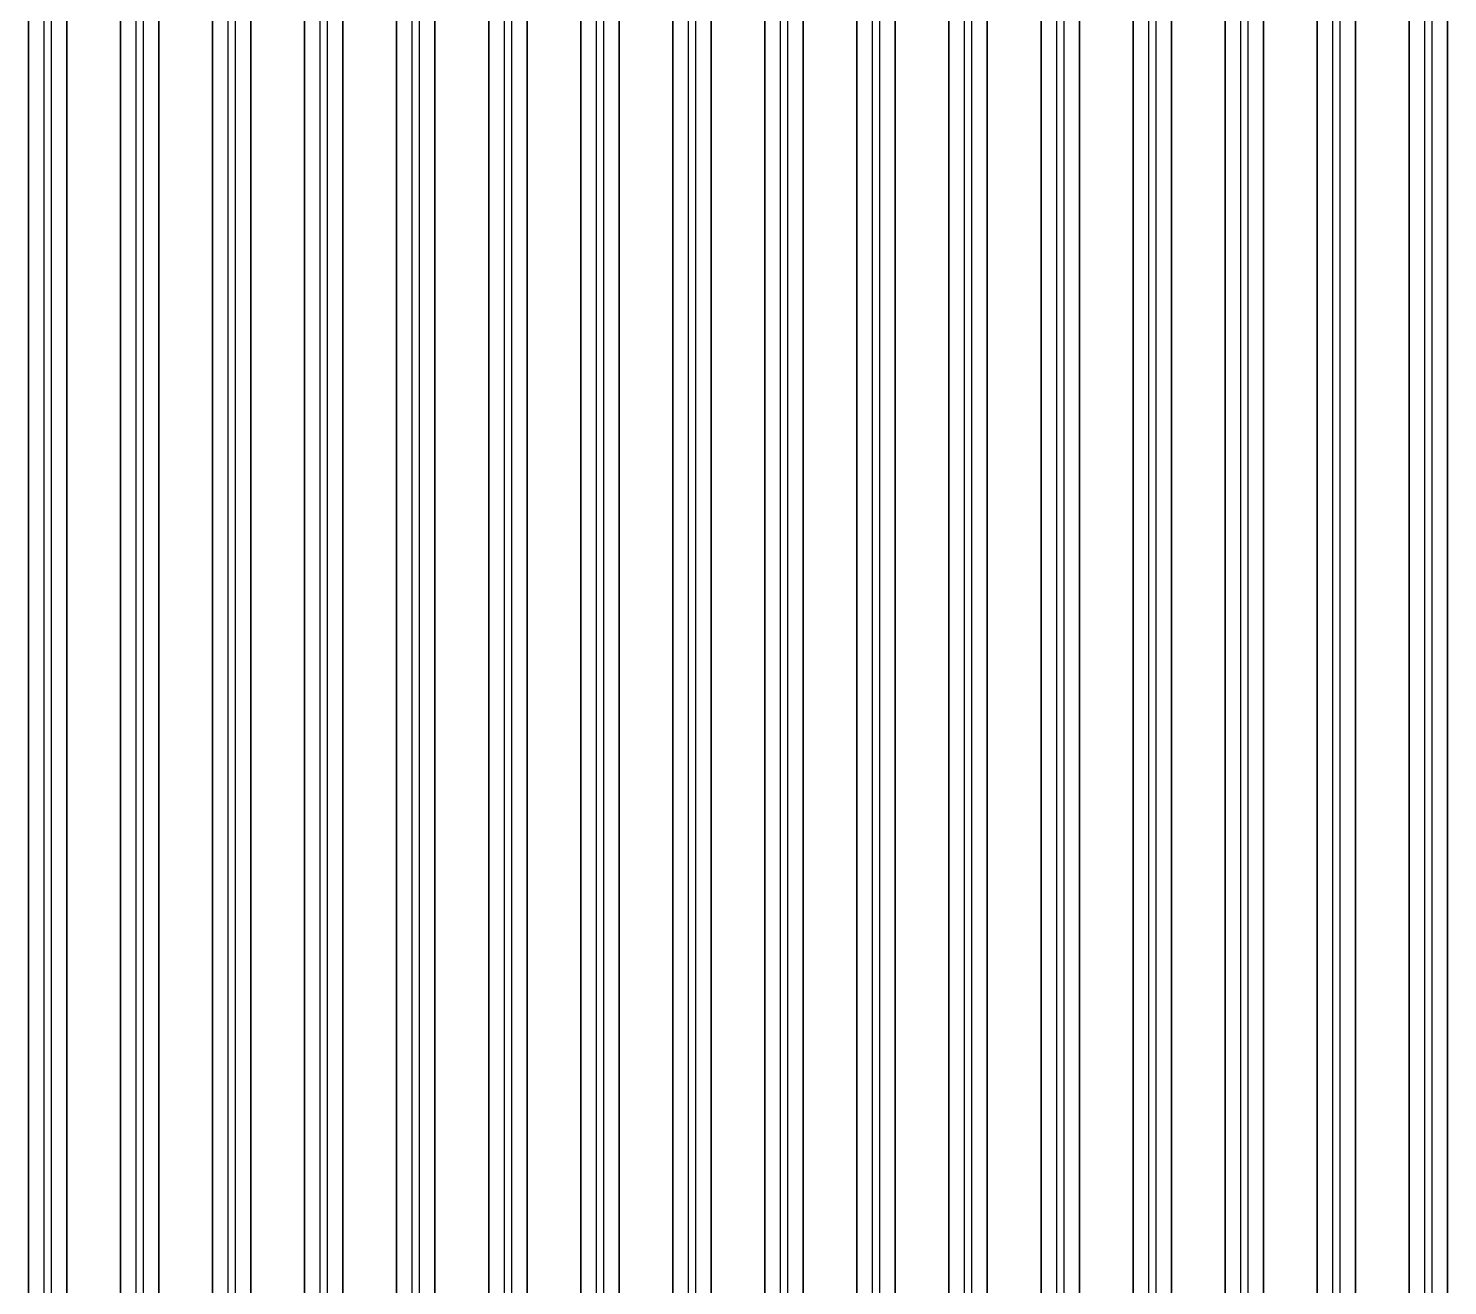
# Model space of a CAD drawing. Header units: metres. Extents: x -1550 to 1550, y -904 to 26100.
# Drawn here: x 12 to 382, y 5769.1 to 6097 of the extents above; entities that cross this region are included whole.
import ezdxf

# ---------------------------------------------------------------- set-up
doc = ezdxf.new("R2010")
doc.units = ezdxf.units.M
for name, color, linetype in [('Metal', 4, 'CONTINUOUS'), ('Polyimide', 3, 'CONTINUOUS'), ('Polyimide_Negative', 5, 'CONTINUOUS')]:
    doc.layers.add(name, color=color, linetype=linetype)

msp = doc.modelspace()

# ---------------------------------------------------------------- linework, layer by layer
at = {"layer": 'Metal'}
for points in [[(18, 8.5), (18, 11993.5), (16, 11993.5), (16, 11993.5), (16, 8.5)], [(42, 262.47), (42, 11993.5), (40, 11993.5), (40, 11993.5), (40, 262.47)], [(66, 516.44), (66, 11993.5), (64, 11993.5), (64, 11993.5), (64, 516.44)], [(90, 770.4), (90, 11993.5), (88, 11993.5), (88, 11993.5), (88, 770.4)], [(114, 1024.37), (114, 11993.5), (112, 11993.5), (112, 11993.5), (112, 1024.37)], [(138, 1278.34), (138, 11993.5), (136, 11993.5), (136, 11993.5), (136, 1278.34)], [(162, 1532.31), (162, 11993.5), (160, 11993.5), (160, 11993.5), (160, 1532.31)], [(186, 1786.28), (186, 11993.5), (184, 11993.5), (184, 11993.5), (184, 1786.28)], [(210, 2040.25), (210, 11993.5), (208, 11993.5), (208, 11993.5), (208, 2040.25)], [(234, 2294.21), (234, 11993.5), (232, 11993.5), (232, 11993.5), (232, 2294.21)], [(258, 2548.18), (258, 11993.5), (256, 11993.5), (256, 11993.5), (256, 2548.18)], [(282, 2802.15), (282, 11993.5), (280, 11993.5), (280, 11993.5), (280, 2802.15)], [(306, 3056.12), (306, 11993.5), (304, 11993.5), (304, 11993.5), (304, 3056.12)], [(330, 3310.09), (330, 11993.5), (328, 11993.5), (328, 11993.5), (328, 3310.09)], [(354, 3564.06), (354, 11993.5), (352, 11993.5), (352, 11993.5), (352, 3564.06)], [(378, 3818.02), (378, 11993.5), (376, 11993.5), (376, 11993.5), (376, 3818.02)]]:
    msp.add_lwpolyline(points, dxfattribs=at)
at = {"layer": 'Polyimide'}
for points in [[(12, 12.5), (12, 11978.5)], [(22, 11978.5), (22, 12.5)], [(36, 266.47), (36, 11978.5)], [(46, 11978.5), (46, 266.47)], [(60, 520.44), (60, 11978.5)], [(70, 11978.5), (70, 520.44)], [(84, 774.4), (84, 11978.5)], [(94, 11978.5), (94, 774.4)], [(108, 1028.37), (108, 11978.5)], [(118, 11978.5), (118, 1028.37)], [(132, 1282.34), (132, 11978.5)], [(142, 11978.5), (142, 1282.34)], [(156, 1536.31), (156, 11978.5)], [(166, 11978.5), (166, 1536.31)], [(180, 1790.28), (180, 11978.5)], [(190, 11978.5), (190, 1790.28)], [(204, 2044.25), (204, 11978.5)], [(214, 11978.5), (214, 2044.25)], [(228, 2298.21), (228, 11978.5)], [(238, 11978.5), (238, 2298.21)], [(252, 2552.18), (252, 11978.5)], [(262, 11978.5), (262, 2552.18)], [(276, 2806.15), (276, 11978.5)], [(286, 11978.5), (286, 2806.15)], [(300, 3060.12), (300, 11978.5)], [(310, 11978.5), (310, 3060.12)], [(324, 3314.09), (324, 11978.5)], [(334, 11978.5), (334, 3314.09)], [(348, 3568.06), (348, 11978.5)], [(358, 11978.5), (358, 3568.06)], [(372, 3822.02), (372, 11978.5)], [(382, 11978.5), (382, 3822.02)]]:
    msp.add_lwpolyline(points, dxfattribs=at)
at = {"layer": 'Polyimide_Negative'}
for points in [[(12, 11978.5), (12, 12.5)], [(22, 12.5), (22, 11978.5)], [(36, 11978.5), (36, 266.47)], [(46, 266.47), (46, 11978.5)], [(60, 11978.5), (60, 520.44)], [(70, 520.44), (70, 11978.5)], [(84, 11978.5), (84, 774.4)], [(94, 774.4), (94, 11978.5)], [(108, 11978.5), (108, 1028.37)], [(118, 1028.37), (118, 11978.5)], [(132, 11978.5), (132, 1282.34)], [(142, 1282.34), (142, 11978.5)], [(156, 11978.5), (156, 1536.31)], [(166, 1536.31), (166, 11978.5)], [(180, 11978.5), (180, 1790.28)], [(190, 1790.28), (190, 11978.5)], [(204, 11978.5), (204, 2044.25)], [(214, 2044.25), (214, 11978.5)], [(228, 11978.5), (228, 2298.21)], [(238, 2298.21), (238, 11978.5)], [(252, 11978.5), (252, 2552.18)], [(262, 2552.18), (262, 11978.5)], [(276, 11978.5), (276, 2806.15)], [(286, 2806.15), (286, 11978.5)], [(300, 11978.5), (300, 3060.12)], [(310, 3060.12), (310, 11978.5)], [(324, 11978.5), (324, 3314.09)], [(334, 3314.09), (334, 11978.5)], [(348, 11978.5), (348, 3568.06)], [(358, 3568.06), (358, 11978.5)], [(372, 11978.5), (372, 3822.02)], [(382, 3822.02), (382, 11978.5)]]:
    msp.add_lwpolyline(points, dxfattribs=at)

doc.saveas('drawing.dxf')
